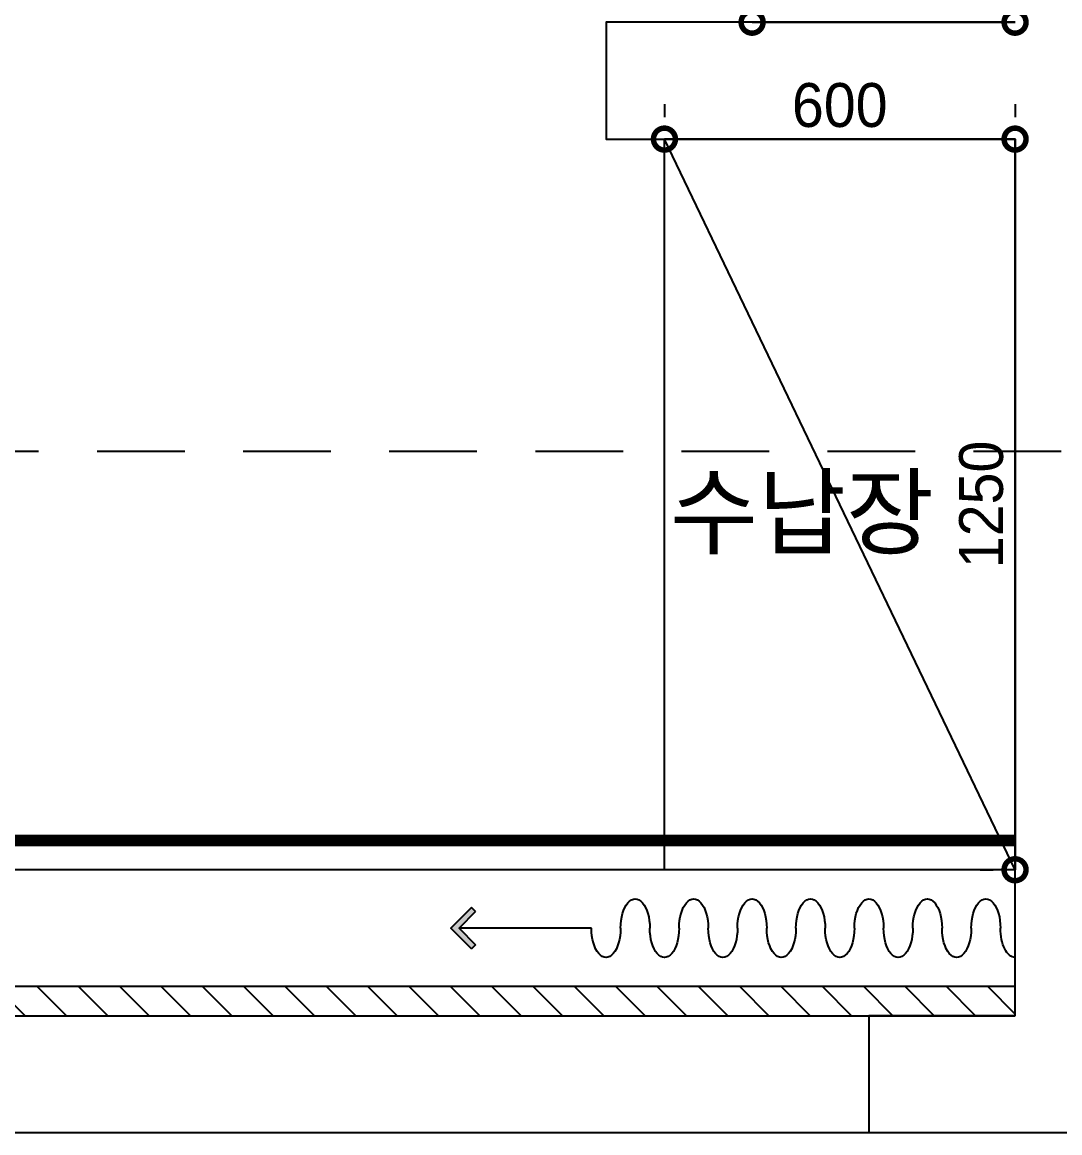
# Model space of a CAD drawing. Header units: inches. Extents: x -63256 to 33689, y -34490 to 100230.
# Drawn here: x -20712 to -18937, y 1384 to 3284 of the extents above; entities that cross this region are included whole.
import ezdxf

# ---------------------------------------------------------------- set-up
doc = ezdxf.new("R2010")
doc.units = ezdxf.units.IN
doc.header["$LTSCALE"] = 100
doc.header["$MEASUREMENT"] = 0
doc.linetypes.add('HID', pattern=[2.5, 1.5, -1])
for name, color, linetype in [('0-ELC TEXT', 7, 'Continuous'), ('01. F-소품', 3, 'Continuous'), ('06-FUR', 6, 'Continuous'), ('06-LIGHT', 4, 'Continuous'), ('07-DIM WAL', 5, 'Continuous'), ('3.기호.계단선', 30, 'Continuous'), ('C-WIN', 4, 'Continuous'), ('도면층2', 2, 'Continuous')]:
    doc.layers.add(name, color=color, linetype=linetype)
doc.styles.add('스타일1', font='')
doc.styles.add('코레일둥고', font='')
doc.styles.get('스타일1').set_extended_font_data('HYwulM')
doc.styles.get('코레일둥고').set_extended_font_data('Korail Round Gothic Medium')
doc.dimstyles.new('30', dxfattribs={"dimscale": 30, "dimtxt": 2.5, "dimasz": 2.5, "dimexe": 1.25, "dimexo": 2, "dimtad": 1, "dimdec": 0, "dimtxsty": '스타일1', "dimblk": 'DOTSMALL', "dimcen": 2.5, "dimclrd": 1, "dimclre": 1, "dimclrt": 2, "dimadec": 0, "dimazin": 0, "dimtfac": 1, "dimtix": 1, "dimtmove": 0, "dimatfit": 3, "dimldrblk": 'DOTSMALL', "dimfxl": 1.25, "dimarcsym": 0})

# ---------------------------------------------------------------- blocks, each defined once
blk = doc.blocks.new('vuidauseh')
at = {"layer": 'C-WIN'}
blk.add_lwpolyline([(-50744.5, 1583.6), (-46744.5, 1583.6), (-46744.5, 1383.6), (-50744.5, 1383.6)], close=True, dxfattribs=at)
at = {"layer": '도면층2'}
for p, q in [((-46494.5, 1583.6), (-46494.5, 3083.6)), ((-46494.5, 1583.6), (-46744.5, 1583.6)), ((-46744.5, 1583.6), (-46744.5, 1383.6)), ((-46294.5, 1383.6), (-46744.5, 1383.6))]:
    blk.add_line(p, q, dxfattribs=at)
blk.add_lwpolyline([(-46494.5, 3283.6), (-47194.5, 3283.6), (-47194.5, 3083.6), (-46494.5, 3083.6)], dxfattribs=at)
blk = doc.blocks.new('FFSFDF')
at = {"layer": '01. F-소품'}
blk.add_hatch(color=8, dxfattribs=at).paths.add_polyline_path([(1567672.9, 1746751.1), (1567679.9, 1746744.1), (1567715.3, 1746779.4), (1567679.9, 1746814.8), (1567672.9, 1746807.7), (1567701.2, 1746779.4)])
at = {"layer": '01. F-소품', "color": 8}
for p, q in [((1567672.9, 1746807.7), (1567679.9, 1746814.8)), ((1567474.8, 1746779.4), (1567701.2, 1746779.4)), ((1567672.9, 1746751.1), (1567679.9, 1746744.1))]:
    blk.add_line(p, q, dxfattribs=at)
for points in [[(1567672.9, 1746807.7), (1567701.2, 1746779.4), (1567672.9, 1746751.1)], [(1567679.9, 1746814.8), (1567715.3, 1746779.4), (1567679.9, 1746744.1)]]:
    blk.add_lwpolyline(points, dxfattribs=at)
for centre, start_param, end_param in [((1566799.8, 1746779.4), 1.570796, 4.712389), ((1566899.8, 1746779.4), 1.570796, 4.712389), ((1566999.8, 1746779.4), 1.570796, 4.712389), ((1567099.8, 1746779.4), 1.570796, 4.712389), ((1567199.8, 1746779.4), 1.570796, 4.712389), ((1567299.8, 1746779.4), 1.570796, 4.712389), ((1567399.8, 1746779.4), 1.570796, 4.712389), ((1566749.8, 1746779.4), 6.283185, 7.853982), ((1566849.8, 1746779.4), 4.712389, 7.853982), ((1566949.8, 1746779.4), 4.712389, 7.853982), ((1567049.8, 1746779.4), 4.712389, 7.853982), ((1567149.8, 1746779.4), 4.712389, 7.853982), ((1567249.8, 1746779.4), 4.712389, 7.853982), ((1567349.8, 1746779.4), 4.712389, 7.853982), ((1567449.8, 1746779.4), 4.712389, 7.853982)]:
    blk.add_ellipse(centre, major_axis=(0, -50), ratio=0.5, start_param=start_param, end_param=end_param, dxfattribs=at)
blk = doc.blocks.new('_DOTSMALL')
at = {"color": 0, "linetype": 'ByBlock', "const_width": 0.5}
blk.add_lwpolyline([(-0.0625, 0, 1), (0.0625, 0, 1)], format="xyb", close=True, dxfattribs=at)
blk = doc.blocks.new('*D113')
at = {"layer": '07-DIM WAL', "color": 1, "lineweight": -2, "transparency": 16777216}
for p, q in [((-19613.2, 3143.6), (-19613.2, 3121.1)), ((-19013.2, 3143.6), (-19013.2, 3121.1)), ((-19013.2, 3083.6), (-19613.2, 3083.6))]:
    blk.add_line(p, q, dxfattribs=at)
at = {"layer": 'Defpoints', "color": 0, "transparency": 16777216}
for p in [(-19613.2, 3083.6), (-19613.2, 3083.6), (-19013.2, 3083.6)]:
    blk.add_point(p, dxfattribs=at)
at = {"layer": '07-DIM WAL', "color": 1, "lineweight": -2, "transparency": 16777216, "xscale": 75, "yscale": 75, "zscale": 75, "rotation": 180}
blk.add_blockref('_DOTSMALL', (-19613.2, 3083.6), dxfattribs=at)
at = {"layer": '07-DIM WAL', "color": 1, "lineweight": -2, "transparency": 16777216, "xscale": 75, "yscale": 75, "zscale": 75}
blk.add_blockref('_DOTSMALL', (-19013.2, 3083.6), dxfattribs=at)
at = {"layer": '07-DIM WAL', "color": 2, "transparency": 16777216, "insert": (-19313.2, 3141.4), "char_height": 75, "attachment_point": 5, "style": '스타일1'}
blk.add_mtext('600', dxfattribs=at)
blk = doc.blocks.new('*D114')
at = {"layer": '07-DIM WAL', "color": 1, "lineweight": -2, "transparency": 16777216}
for p, q in [((-19073.2, 3083.6), (-19050.7, 3083.6)), ((-19013.2, 3083.6), (-19013.2, 1833.6)), ((-19073.2, 1833.6), (-19050.7, 1833.6))]:
    blk.add_line(p, q, dxfattribs=at)
at = {"layer": 'Defpoints', "color": 0, "transparency": 16777216}
for p in [(-19013.2, 3083.6), (-19013.2, 1833.6), (-19013.2, 1833.6)]:
    blk.add_point(p, dxfattribs=at)
at = {"layer": '07-DIM WAL', "color": 1, "lineweight": -2, "transparency": 16777216, "xscale": 75, "yscale": 75, "zscale": 75}
for p, rotation in [((-19013.2, 3083.6), 90), ((-19013.2, 1833.6), 270)]:
    blk.add_blockref('_DOTSMALL', p, dxfattribs=dict(at, rotation=rotation))
at = {"layer": '07-DIM WAL', "color": 2, "transparency": 16777216, "insert": (-19070.9, 2458.6), "char_height": 75, "attachment_point": 5, "rotation": 90, "style": '스타일1'}
blk.add_mtext('1250', dxfattribs=at)
blk = doc.blocks.new('*D115')
at = {"layer": '07-DIM WAL', "color": 1, "lineweight": -2, "transparency": 16777216}
for p, q in [((-19463.2, 3343.6), (-19463.2, 3321.1)), ((-19013.2, 3343.6), (-19013.2, 3321.1)), ((-19463.2, 3283.6), (-19013.2, 3283.6))]:
    blk.add_line(p, q, dxfattribs=at)
at = {"layer": 'Defpoints', "color": 0, "transparency": 16777216}
for p in [(-19463.2, 3283.6), (-19013.2, 3283.6), (-19013.2, 3283.6)]:
    blk.add_point(p, dxfattribs=at)
at = {"layer": '07-DIM WAL', "color": 1, "lineweight": -2, "transparency": 16777216, "xscale": 75, "yscale": 75, "zscale": 75, "rotation": 180}
blk.add_blockref('_DOTSMALL', (-19463.2, 3283.6), dxfattribs=at)
at = {"layer": '07-DIM WAL', "color": 1, "lineweight": -2, "transparency": 16777216, "xscale": 75, "yscale": 75, "zscale": 75}
blk.add_blockref('_DOTSMALL', (-19013.2, 3283.6), dxfattribs=at)
at = {"layer": '07-DIM WAL', "color": 2, "transparency": 16777216, "insert": (-19238.2, 3341.3), "char_height": 75, "attachment_point": 5, "style": '스타일1'}
blk.add_mtext('450', dxfattribs=at)

msp = doc.modelspace()

# ---------------------------------------------------------------- hatches: boundary and pattern name
at = {"layer": '3.기호.계단선'}
h = msp.add_hatch(dxfattribs=at)
h.set_pattern_fill('_USER', color=256, scale=50, angle=135, pattern_type=0)
h.set_pattern_definition([(135, (67884.06, -222630.68), (-35.355339, -35.355339), [])])
h.paths.add_polyline_path([(-19013.2, 1583.6), (-19013.2, 1633.6), (-23463.2, 1633.6), (-23463.2, 1583.6)])

# ---------------------------------------------------------------- linework, layer by layer
at = {"layer": '06-FUR'}
msp.add_line((-19013.2, 1833.6), (-19613.2, 3083.6), dxfattribs=at)
msp.add_lwpolyline([(-19613.2, 3083.6), (-19013.2, 3083.6), (-19013.2, 1833.6), (-19613.2, 1833.6)], close=True, dxfattribs=at)
at = {"layer": '06-LIGHT', "color": 10, "linetype": 'HID', "const_width": 20}
msp.add_lwpolyline([(-19013.2, 1883.6), (-23513.2, 1883.6)], dxfattribs=at)
at = {"layer": '06-LIGHT'}
msp.add_lwpolyline([(-19013.2, 1633.6), (-19013.2, 1833.6), (-23463.2, 1833.6), (-23463.2, 1633.6)], dxfattribs=at)
at = {"layer": '3.기호.계단선', "linetype": 'HID'}
msp.add_lwpolyline([(-18184.1, 2549.3), (-20902.6, 2549.3)], dxfattribs=at)
at = {"layer": '3.기호.계단선'}
msp.add_lwpolyline([(-19013.2, 1583.6), (-19013.2, 1633.6), (-23463.2, 1633.6), (-23463.2, 1583.6), (-19013.2, 1583.6)], dxfattribs=at)

# ---------------------------------------------------------------- block references
msp.add_blockref('vuidauseh', (27481.3, 0))
at = {"color": 0, "xscale": -1}
msp.add_blockref('FFSFDF', (1547736.6, -1745045.8), dxfattribs=at)

# ---------------------------------------------------------------- texts
at = {"layer": '0-ELC TEXT', "style": '코레일둥고'}
msp.add_text('수납장', height=120, dxfattribs=at).set_placement((-19603.7, 2385.8))

# ---------------------------------------------------------------- dimensions: what is measured, and where the dimension line sits
at = {"layer": '07-DIM WAL'}
for base, p1, p2, picture, middle in [((-19013.2, 3283.6), (-19463.2, 3283.6), (-19013.2, 3283.6), '*D115', (-19238.2, 3341.3)), ((-19613.2, 3083.6), (-19013.2, 3083.6), (-19613.2, 3083.6), '*D113', (-19313.2, 3141.4))]:
    dim = msp.add_linear_dim(base=base, p1=p1, p2=p2, dimstyle='30', dxfattribs=at)
    dim.commit()
    dim.dimension.update_dxf_attribs({"geometry": picture, "text_midpoint": middle})
dim = msp.add_linear_dim(base=(-19013.2, 1833.6), p1=(-19013.2, 3083.6), p2=(-19013.2, 1833.6), angle=90, dimstyle='30', dxfattribs=at)
dim.commit()
dim.dimension.update_dxf_attribs({"geometry": '*D114', "text_midpoint": (-19070.9, 2458.6)})

doc.saveas('drawing.dxf')
